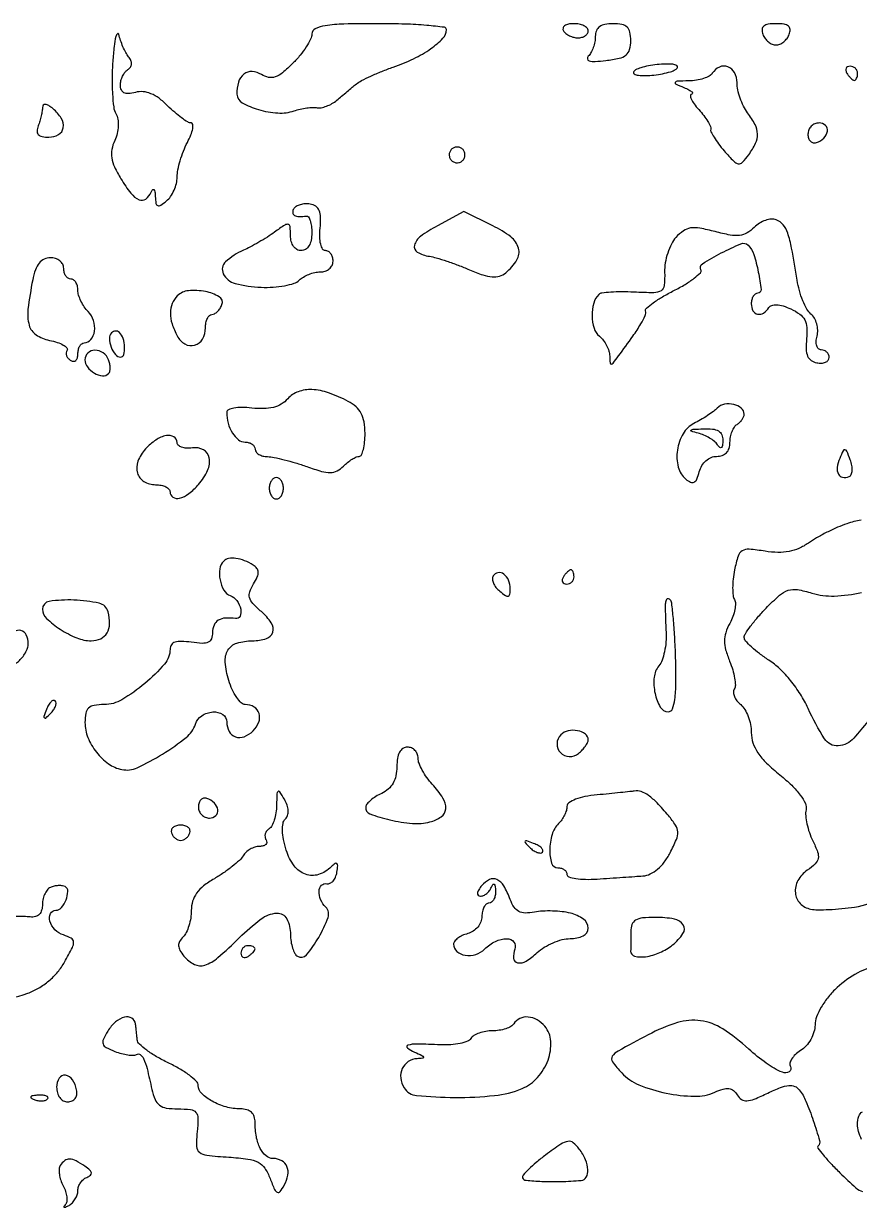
# Model space of a CAD drawing. Extents: x 0 to 5034, y 0 to 2560.
# Drawn here: x 666.3 to 784.2, y 2393.1 to 2560 of the extents above; entities that cross this region are included whole.
import ezdxf

# ---------------------------------------------------------------- set-up
doc = ezdxf.new("R2010")
doc.units = 0

msp = doc.modelspace()

# ---------------------------------------------------------------- linework, layer by layer
for points in [[(707, 2558.545455, -0.115494), (706.828141, 2557.811358, -0.028741), (706.213909, 2556.732091, -0.027841), (705.348241, 2555.546146, -0.024803), (704.323946, 2554.414855, -0.021727), (702.86991, 2553.081978, -0.08842), (701.834073, 2552.485972, -0.138758), (700.912909, 2552.421396, -0.088349), (699.909224, 2552.824618, 0.126244), (698.577429, 2553.246957, 0.183643), (697.41519, 2552.878106, 0.153239), (696.648484, 2551.748071, 0.083936), (696.438648, 2550.071947, 0.257862), (697.176994, 2548.861338, 0.058466), (699.47261, 2547.886427, 0.055898), (702.218644, 2547.406219, 0.097627), (704.5, 2547.711892, -0.025895), (705.357159, 2547.954713, -0.022302), (706.278574, 2548.122077, -0.022908), (707.129179, 2548.198215, -0.058305), (707.74621, 2548.153083, 0.095187), (708.333822, 2548.153264, 0.042953), (709.078279, 2548.364087, 0.040452), (709.850139, 2548.729991, 0.043869), (710.530914, 2549.207033, -0.000671), (711.208652, 2549.775061, -0.000469), (711.974469, 2550.413941, -0.000473), (712.709823, 2551.025064, -0.000983), (713.284704, 2551.5, -0.05336), (714.002616, 2551.972302, -0.012068), (715.318007, 2552.609562, -0.01237), (716.879512, 2553.273937, -0.011722), (718.5, 2553.872979, 0.030301), (721.368835, 2555.056345, 0.040466), (723.794726, 2556.48652, 0.045681), (725.504948, 2557.941357, 0.196111), (726, 2559.154988, 0.37991), (725.700054, 2559.49277, 0.007452), (723.209375, 2559.751778, 0.013837), (720.142513, 2559.939219, 0.008343), (716.5, 2560, 0.00571), (711.524773, 2559.94318, 0.032284), (708.882812, 2559.711722, 0.072488), (707.464137, 2559.278073, 0.290106)], [(742.5, 2559, 0.08825), (742.842344, 2558.617164, 0.053305), (743.359775, 2558.29375, 0.051278), (743.961978, 2558.074167, 0.061875), (744.559017, 2558, 0.067639), (745.109818, 2558.074854, 0.08433), (745.576711, 2558.29375, 0.09965), (745.888931, 2558.61866, 0.142666), (746, 2559, 0.195654), (745.844577, 2559.381985, 0.086673), (745.395164, 2559.70625, 0.066561), (744.729059, 2559.926392, 0.0466), (743.940983, 2560, 0.047867), (743.195401, 2559.928459, 0.104212), (742.66835, 2559.70625, 0.181468), (742.441401, 2559.378123, 0.202618)], [(747, 2558.2, -0.048116), (746.926455, 2557.437519, -0.037649), (746.706516, 2556.635266, -0.038776), (746.383937, 2555.913607, -0.072007), (746.000907, 2555.400907, 0.242385), (745.878844, 2555.019586, 0.301959), (746.12738, 2554.754031, 0.072324), (746.984324, 2554.67878, 0.014854), (748.500907, 2554.810313, 0.025167), (750.359613, 2555.12276, 0.114963), (751.341358, 2555.591906, 0.161154), (751.838037, 2556.355774, 0.06433), (752, 2557.609406, 0.050443), (751.879198, 2558.803771, 0.152712), (751.488559, 2559.510941, 0.146593), (750.752862, 2559.886427, 0.045233), (749.5, 2560, 0.045353), (748.364464, 2559.896788, 0.111138), (747.597222, 2559.57, 0.142106), (747.156045, 2559.006745, 0.095825)], [(770.638374, 2558.5, 0.068785), (770.954467, 2557.926531, 0.062945), (771.422663, 2557.440625, 0.066733), (771.965369, 2557.111635, 0.10329), (772.5, 2557, 0.10329), (773.034631, 2557.111635, 0.066733), (773.577337, 2557.440625, 0.062945), (774.045533, 2557.926531, 0.068785), (774.361626, 2558.5, 0.099938), (774.477663, 2559.187549, 0.218516), (774.244639, 2559.65518, 0.136539), (773.620774, 2559.923987, 0.033872), (772.5, 2560, 0.033872), (771.379226, 2559.923987, 0.136539), (770.755361, 2559.65518, 0.218516), (770.522337, 2559.187549, 0.099938)], [(678.920606, 2554.674295, 0.015161), (678.822727, 2552.331465, 0.017796), (678.876407, 2550.109438, 0.016925), (679.050706, 2548.252475, 0.096313), (679.360779, 2547.315135, -0.086787), (679.63173, 2546.54516, -0.052473), (679.690217, 2545.577539, -0.048594), (679.540999, 2544.530727, -0.047241), (679.191948, 2543.521935, 0.060017), (678.78864, 2542.252562, 0.087363), (678.772867, 2541.080856, 0.070066), (679.171921, 2539.794137, 0.026444), (680.066471, 2538.131094, 0.029057), (681.481846, 2536.082002, 0.123972), (682.646007, 2535.175626, 0.269161), (683.5873, 2535.28055, 0.138475), (684.337719, 2536.25, -0.07474), (684.538923, 2536.591259, -0.454598), (684.71916, 2536.597664, -0.155673), (684.861365, 2536.298793, -0.02328), (684.921053, 2535.627555, 0.028617), (685.017277, 2534.662274, 0.264928), (685.269661, 2534.346659, 0.247119), (685.684927, 2534.390937, 0.025498), (686.5, 2535, 0.070232), (687.074853, 2535.632309, 0.044423), (687.561185, 2536.504173, 0.043841), (687.893394, 2537.466504, 0.060545), (688.006161, 2538.372445, -0.049252), (688.10882, 2539.382191, -0.021869), (688.431907, 2540.682843, -0.021394), (688.897155, 2542.041186, -0.027018), (689.446858, 2543.25, 0.024303), (689.93368, 2544.305303, 0.047529), (690.197021, 2545.192187, 0.078014), (690.219802, 2545.792366, 0.380124), (689.986151, 2546, -0.138536), (689.49992, 2546.137358, -0.020182), (688.638544, 2546.715343, -0.021548), (687.653694, 2547.502745, -0.016968), (686.655699, 2548.43521, 0.036211), (685.452816, 2549.475431, 0.062032), (684.301055, 2550.129868, 0.074746), (683.190283, 2550.405927, 0.087764), (682.110245, 2550.318579, -0.042156), (681.141545, 2550.150783, -0.133794), (680.500127, 2550.266677, -0.186623), (680.131068, 2550.657291, -0.097313), (680, 2551.324352, -0.060179), (680.077778, 2551.96823, -0.05088), (680.308014, 2552.61478, -0.053176), (680.647079, 2553.167782, -0.090483), (681.048558, 2553.530011, 0.100201), (681.423684, 2553.881803, 0.140498), (681.575376, 2554.312569, 0.121348), (681.484437, 2554.806428, 0.064461), (681.156167, 2555.339028, -0.045965), (680.76404, 2555.925649, -0.021573), (680.363251, 2556.746464, -0.021166), (680.014391, 2557.649215, -0.027837), (679.778215, 2558.5, 0.564702), (679.570214, 2558.570677, 0.16387), (679.346029, 2558.201199, 0.028079), (679.111783, 2556.789045, 0.009042)], [(754.5, 2554.050405, 0.022526), (753.414274, 2553.784556, 0.058593), (752.675, 2553.470051, 0.165021), (752.40875, 2553.169176, 0.383546), (752.5, 2552.907189, 0.104198), (753.076552, 2552.731675, 0.02462), (754.0875, 2552.692604, 0.024294), (755.278143, 2552.763149, 0.021836), (756.5, 2552.949595, 0.022526), (757.585726, 2553.215444, 0.058593), (758.325, 2553.529949, 0.165021), (758.59125, 2553.830824, 0.383546), (758.5, 2554.092811, 0.104198), (757.923448, 2554.268325, 0.02462), (756.9125, 2554.307396, 0.024294), (755.721857, 2554.236851, 0.021836)], [(763.5, 2553, -0.135468), (763.079744, 2552.610117, -0.041474), (762.273037, 2552.273104, -0.038107), (761.266379, 2552.030332, -0.033602), (760.190983, 2551.929715, 0.00425), (758.54577, 2551.872748, 0.225862), (758.274745, 2551.729097, 0.474239), (758.32542, 2551.527703, 0.008195), (759.5, 2551, -0.017721), (760.211725, 2550.663807, -0.056863), (760.64666, 2550.372382, -0.254506), (760.718172, 2550.187144, -0.354661), (760.595012, 2550.070285, 0.395058), (760.410554, 2549.868599, 0.105194), (760.515455, 2549.402306, 0.052232), (760.926919, 2548.70846, 0.023986), (761.595012, 2547.895012, -0.01938), (762.309077, 2547.041734, -0.026625), (762.877852, 2546.218893, -0.025577), (763.262893, 2545.514812, -0.194445), (763.287037, 2545.145012, 0.198979), (763.315213, 2544.764573, 0.021506), (763.754396, 2543.978981, 0.023764), (764.387073, 2543.054769, 0.016975), (765.177101, 2542.081306, 0.012209), (766.531483, 2540.598357, 0.162985), (767.176365, 2540.260051, 0.249162), (767.756432, 2540.457685, 0.030677), (768.640064, 2541.522436, 0.045466), (769.607814, 2543.135051, 0.12024), (769.88682, 2544.442132, 0.115226), (769.536988, 2545.765327, 0.039933), (768.468197, 2547.44113, -0.047462), (767.905801, 2548.352873, -0.031318), (767.431283, 2549.490283, -0.031481), (767.106378, 2550.665704, -0.051731), (767, 2551.69113, 0.12398), (766.64461, 2553.102358, 0.181849), (765.690366, 2553.935299, 0.200985), (764.500783, 2553.88909, 0.146462)], [(782.5, 2553, 0.029505), (782.768994, 2552.617226, 0.035638), (783.066025, 2552.29375, 0.038439), (783.34829, 2552.065539, 0.151918), (783.559017, 2552, 0.210953), (783.727648, 2552.07446, 0.081139), (783.870461, 2552.29375, 0.061769), (783.967655, 2552.617151, 0.042167), (784, 2553, 0.105053), (783.918938, 2553.381556, 0.099167), (783.688914, 2553.70625, 0.09642), (783.345238, 2553.923877, 0.093332), (782.940983, 2554, 0.108972), (782.586039, 2553.921712, 0.182303), (782.3746, 2553.70625, 0.161196), (782.343488, 2553.3821, 0.082592)], [(669, 2548.204232, -0.040834), (668.958369, 2547.695327, -0.016054), (668.821697, 2547.004618, -0.015764), (668.625404, 2546.26369, -0.018978), (668.393011, 2545.581787, 0.076984), (668.235583, 2544.852992, 0.207384), (668.413414, 2544.365663, 0.16083), (668.939105, 2544.083235, 0.043546), (669.893011, 2544, 0.130833), (671.274111, 2544.367679, 0.228829), (671.928884, 2545.323712, 0.176103), (671.661785, 2546.654803, 0.083042), (670.5, 2548, 0.032471), (669.880561, 2548.449564, 0.1073), (669.409412, 2548.621069, 0.244702), (669.1229, 2548.518217, 0.188738)], [(777, 2544.416667, 0.077096), (777.089234, 2543.841384, 0.119977), (777.348828, 2543.414714, 0.144529), (777.735738, 2543.204183, 0.134046), (778.1875, 2543.229167, 0.113253), (779.250696, 2543.877068, 0.165501), (779.742973, 2544.846361, 0.244413), (779.459866, 2545.653027, 0.190724), (778.583333, 2546, 0.099038), (777.979073, 2545.879125, 0.097945), (777.465104, 2545.534896, 0.097945), (777.120875, 2545.020927, 0.099038)], [(726.552786, 2542.08541, 0.099038), (726.401684, 2541.679226, 0.097945), (726.417584, 2541.244476, 0.097945), (726.597789, 2540.848514, 0.099038), (726.91459, 2540.552786, 0.099038), (727.320774, 2540.401684, 0.097945), (727.755524, 2540.417584, 0.097945), (728.151486, 2540.597789, 0.099038), (728.447214, 2540.91459, 0.099038), (728.598316, 2541.320774, 0.097945), (728.582416, 2541.755524, 0.097945), (728.402211, 2542.151486, 0.099038), (728.08541, 2542.447214, 0.099038), (727.679226, 2542.598316, 0.097945), (727.244476, 2542.582416, 0.097945), (726.848514, 2542.402211, 0.099038)], [(704.444954, 2533.910933, 0.150036), (704.302219, 2533.364994, 0.258114), (704.540202, 2532.974494, 0.130369), (705.201868, 2532.799191, 0.039099), (706.25, 2532.881579, -0.299249), (706.538051, 2532.751235, -0.064902), (706.779688, 2532.230839, -0.047809), (706.945812, 2531.449674, -0.028507), (707, 2530.5, -0.04716), (706.90137, 2529.456621, -0.088208), (706.6, 2528.666667, -0.118484), (706.11998, 2528.177821, -0.140575), (705.5, 2528, -0.132917), (704.911446, 2528.159271, -0.10713), (704.426722, 2528.603662, -0.089649), (704.108281, 2529.286237, -0.064513), (704, 2530.121972, 0.020802), (703.946899, 2531.397734, 0.329506), (703.677197, 2531.705361, 0.203871), (703.184053, 2531.611625, 0.009369), (701.75, 2530.611884, -0.015097), (700.731724, 2529.919193, -0.010113), (699.528535, 2529.186574, -0.01019), (698.333011, 2528.523595, -0.019721), (697.347139, 2528.051595, 0.083425), (694.842279, 2526.433514, 0.330594), (694.513063, 2524.741998, 0.222022), (696.185623, 2523.368595, 0.052893), (699.843543, 2522.834999, 0.026151), (701.546759, 2522.857358, 0.029492), (703.170368, 2523.060359, 0.030714), (704.511057, 2523.39522, 0.120384), (705.234706, 2523.834706, -0.063717), (705.812105, 2524.281106, -0.039129), (706.586445, 2524.657695, -0.038691), (707.425408, 2524.914548, -0.054993), (708.2, 2525, 0.081935), (708.88748, 2525.113418, 0.092192), (709.47125, 2525.440625, 0.100665), (709.861584, 2525.92788, 0.119248), (710, 2526.5, 0.069985), (709.919363, 2527.07328, 0.085835), (709.684111, 2527.559375, 0.100122), (709.334712, 2527.884373, 0.138285), (708.924634, 2528, -0.264839), (708.528058, 2528.225902, -0.075584), (708.252341, 2528.907619, -0.053489), (708.123375, 2529.921061, -0.030633), (708.174634, 2531.15409, 0.02725), (708.249875, 2532.710433, 0.097425), (708.052465, 2533.682216, 0.15331), (707.564485, 2534.262857, 0.105789), (706.753971, 2534.565023, 0.051522), (706.04434, 2534.595628, 0.054101), (705.35546, 2534.478832, 0.060223), (704.787662, 2534.241214, 0.125802)], [(724.730152, 2531.5, 0.033239), (722.347177, 2530.008401, 0.172729), (721.48089, 2528.750231, 0.342807), (721.887324, 2527.787859, 0.08947), (723.582866, 2527.202876, -0.032622), (724.566673, 2526.983931, -0.009791), (726.031655, 2526.52468, -0.00977), (727.659482, 2525.943534, -0.010448), (729.227024, 2525.311363, 0.018645), (731.148308, 2524.572909, 0.062114), (732.469307, 2524.29743, 0.096101), (733.480769, 2524.409234, 0.098068), (734.368959, 2524.891246, 0.081357), (735.926757, 2526.682818, 0.208509), (736.165199, 2528.34795, 0.16479), (735.088563, 2529.93682, 0.04857), (732.54778, 2531.5), (728.454419, 2533.5)], [(769.422252, 2531.279395, -0.064949), (768.400551, 2530.493493, -0.104609), (767.361185, 2530.151932, -0.073266), (766.018413, 2530.20194, -0.019337), (763.916878, 2530.676664, 0.018934), (761.747851, 2531.168473, 0.083119), (760.43949, 2531.193665, 0.116822), (759.426855, 2530.790152, 0.055921), (758.371299, 2529.857787, 0.067846), (757.735172, 2528.92812, 0.037721), (757.213182, 2527.655304, 0.036839), (756.872086, 2526.262283, 0.048767), (756.782065, 2524.96033, -0.031002), (756.719356, 2523.092428, -0.228427), (756.269734, 2522.350261, -0.147076), (755.278645, 2522.060003, -0.011141), (752.453531, 2522.14319, 0.012159), (750.722178, 2522.190641, 0.016962), (749.173619, 2522.142873, 0.01339), (747.912066, 2522.027071, 0.168334), (747.487841, 2521.821174, 0.131423), (746.772603, 2520.583638, 0.069273), (746.550837, 2518.809847, 0.070088), (746.820579, 2517.070924, 0.147105), (747.569836, 2515.942041, -0.057259), (748.119548, 2515.367917, -0.042577), (748.589232, 2514.625677, -0.043403), (748.915372, 2513.837481, -0.071632), (749.031803, 2513.127555, 0.014513), (749.078363, 2512.16954, 0.397736), (749.249594, 2512.01441, 0.225286), (749.519797, 2512.14969, 0.007145), (750.281803, 2513.153813, 0.004526), (752.306266, 2515.954954, 0.019416), (753.431064, 2517.679505, 0.029407), (754.037247, 2518.842979, 0.175967), (754.086392, 2519.513617, -0.295513), (754.205404, 2519.899101, -0.019178), (755.176861, 2520.650447, -0.022987), (756.489202, 2521.49905, -0.01467), (758.085344, 2522.368332, 0.017821), (759.668018, 2523.243252, 0.028881), (760.937998, 2524.109081, 0.028615), (761.820063, 2524.872384, 0.325206), (761.894237, 2525.300881, -0.383623), (762.134614, 2526.152227, -0.020642), (764.771497, 2527.66802, -0.020765), (767.550266, 2528.97253, -0.304628), (768.558992, 2528.774341, -0.119896), (769.347308, 2527.479124, -0.027102), (769.9991, 2524.967438, -0.022459), (770.383244, 2522.505787, -0.446779), (769.930194, 2522, 0.158486), (769.575408, 2521.884645, 0.097051), (769.273245, 2521.559375, 0.078888), (769.069223, 2521.073625, 0.06012), (769, 2520.5, 0.125215), (769.245902, 2519.533475, 0.218045), (769.895355, 2519.046732, 0.200709), (770.734661, 2519.201512, 0.110117), (771.476694, 2519.96229, -0.183561), (771.896922, 2520.284504, -0.087899), (772.582642, 2520.364208, -0.06124), (773.495739, 2520.196204, -0.03082), (774.591571, 2519.776324, -0.048214), (775.847541, 2519.050719, -0.116802), (776.54796, 2518.248921, -0.108501), (776.843325, 2517.178809, -0.038303), (776.80586, 2515.579229, 0.030438), (776.747943, 2514.099821, 0.095607), (776.956558, 2513.132288, 0.141626), (777.449069, 2512.528668, 0.103861), (778.25, 2512.191871, 0.058217), (778.919568, 2512.141709, 0.089238), (779.485937, 2512.268081, 0.119649), (779.861382, 2512.545113, 0.176018), (780, 2512.926676, 0.103154), (779.914596, 2513.336236, 0.098822), (779.67199, 2513.684711, 0.096924), (779.309585, 2513.91822, 0.095069), (778.883369, 2514, -0.195918), (778.498541, 2514.156808, -0.125355), (778.243815, 2514.5746, -0.086954), (778.164347, 2515.208892, -0.051782), (778.280134, 2515.963232, 0.071863), (778.374349, 2516.798667, 0.059687), (778.240194, 2517.683833, 0.061568), (777.909241, 2518.482985, 0.090865), (777.423228, 2519.063715, -0.092921), (776.855953, 2519.747187, -0.029964), (776.283879, 2520.938944, -0.028707), (775.793344, 2522.369967, -0.028543), (775.468847, 2523.850483, 0.005335), (774.699982, 2528.346625, 0.03806), (774.141036, 2530.481049, 0.087774), (773.486075, 2531.65941, 0.131242), (772.537571, 2532.347209, 0.113326), (771.851012, 2532.444463, 0.061387), (771.012073, 2532.267761, 0.056363), (770.157838, 2531.862659, 0.057557)], [(667.625, 2523.875, 0.018729), (666.959929, 2519.75233, 0.098447), (667.128183, 2517.475741, 0.179551), (668.093696, 2516.138496, 0.0985), (669.983769, 2515.353246, -0.027909), (671.092338, 2515.066401, -0.051566), (671.944157, 2514.694102, -0.080044), (672.435041, 2514.301321, -0.334108), (672.467457, 2513.947344, 0.1248), (672.35498, 2513.590397, 0.100781), (672.412817, 2513.191375, 0.090388), (672.633163, 2512.811055, 0.078114), (672.983688, 2512.510081, 0.136093), (673.36964, 2512.397824, 0.190788), (673.701458, 2512.524436, 0.140899), (673.925389, 2512.890269, 0.067432), (674, 2513.440983, -0.055333), (674.066201, 2514.037357, -0.074909), (674.262322, 2514.542039, -0.094345), (674.552301, 2514.880561, -0.170202), (674.893011, 2515, 0.22915), (675.847222, 2515.461551, 0.136372), (676.347445, 2516.649057, 0.108668), (676.213339, 2518.153968, 0.120588), (675.45751, 2519.399633, -0.046889), (674.899681, 2520.073194, -0.03739), (674.428144, 2520.890606, -0.038629), (674.104748, 2521.721264, -0.073645), (674, 2522.428571, 0.061768), (673.925485, 2523.02945, 0.080164), (673.70625, 2523.538393, 0.09778), (673.381386, 2523.879052, 0.154765), (673, 2524, -0.148195), (672.618646, 2524.115568, -0.098894), (672.29375, 2524.440625, -0.082425), (672.074694, 2524.926543, -0.064853), (672, 2525.5, 0.124206), (671.855664, 2526.072071, 0.10078), (671.449219, 2526.559375, 0.090584), (670.841255, 2526.886838, 0.078509), (670.125, 2527, 0.111131), (669.248612, 2526.802776, 0.113824), (668.55, 2526.25, 0.083544), (668.015813, 2525.290594, 0.036002)], [(688.023376, 2521.623376, 0.101357), (687.301899, 2520.530234, 0.095265), (687.04737, 2519.216641, 0.078368), (687.285894, 2517.689905, 0.045031), (688.015254, 2515.971497, 0.139933), (689.110323, 2514.840946, 0.20294), (690.471668, 2514.672874, 0.19496), (691.580051, 2515.537886, 0.131504), (692, 2517.106989, -0.045215), (692.065659, 2517.83159, -0.065104), (692.262322, 2518.443928, -0.085074), (692.551794, 2518.857636, -0.200247), (692.893011, 2519, 0.131443), (693.274154, 2519.101959, 0.062895), (693.681164, 2519.410343, 0.055899), (694.050727, 2519.862621, 0.051797), (694.322068, 2520.396913, 0.365214), (693.943557, 2521.488008, 0.086273), (691.997163, 2522.230498, 0.070247), (689.592087, 2522.355787, 0.176082)], [(678.735568, 2516.402234, 0.214125), (678.436972, 2515.617336, 0.075704), (678.692941, 2514.41333, 0.076644), (679.29082, 2513.353408, 0.229986), (680.018505, 2513, 0.339061), (680.480615, 2513.354072, 0.0772), (680.595258, 2514.400556, 0.065149), (680.379928, 2515.617777, 0.120628), (679.862278, 2516.471056, 0.112247), (679.614623, 2516.626959, 0.100155), (679.313117, 2516.669029, 0.094364), (679.003941, 2516.590354, 0.087233)], [(675, 2512.606989, 0.166945), (675.345588, 2511.6008, 0.095783), (676.322224, 2510.747442, 0.104344), (677.475802, 2510.366162, 0.228002), (678.333333, 2510.666667, 0.144015), (678.498236, 2510.968997, 0.054566), (678.548781, 2511.452084, 0.048251), (678.49089, 2512.022153, 0.042219), (678.32411, 2512.597766, 0.146107), (677.560823, 2513.588249, 0.156585), (676.400611, 2513.964279, 0.194016), (675.410382, 2513.568199, 0.20454)], [(703.605838, 2507.11695, -0.074617), (702.689563, 2506.366435, -0.071396), (701.579755, 2505.904046, -0.059593), (700.213833, 2505.72106, -0.032598), (698.52418, 2505.807384, 0.02561), (697.137072, 2505.897685, 0.046758), (696.007273, 2505.807507, 0.064947), (695.241166, 2505.568162, 0.292507), (695, 2505.191193, 0.066377), (695.204161, 2503.660085, 0.072962), (695.801531, 2502.288602, 0.086174), (696.655149, 2501.331623, 0.169213), (697.606989, 2501, -0.070083), (698.139376, 2500.925009, -0.085896), (698.590803, 2500.70625, -0.100138), (698.892621, 2500.381338, -0.138107), (699, 2500, 0.16846), (699.133506, 2499.614992, 0.091598), (699.514063, 2499.280856, 0.07335), (700.080584, 2499.047049, 0.05503), (700.75, 2498.956107, -0.043603), (701.669345, 2498.852496, -0.011842), (703.097645, 2498.528504, -0.011889), (704.707244, 2498.082127, -0.012095), (706.284536, 2497.562072, 0.015253), (708.38598, 2496.883884, 0.072663), (709.633042, 2496.712472, 0.118749), (710.562519, 2496.944731, 0.076182), (711.463108, 2497.605965, -0.027099), (712.057848, 2498.139509, -0.029347), (712.691779, 2498.590502, -0.030638), (713.275892, 2498.908406, -0.109728), (713.688238, 2499, 0.293538), (714.009139, 2499.206157, 0.045321), (714.272359, 2499.954688, 0.038511), (714.453194, 2501.004506, 0.024147), (714.509666, 2502.25, 0.040149), (714.375929, 2503.853142, 0.080774), (713.972158, 2505.05272, 0.089886), (713.244302, 2505.980605, 0.060073), (712.132224, 2506.7518, 0.037601), (709.370323, 2507.956027, 0.073431), (707.016555, 2508.407233, 0.097336), (705.094451, 2508.114256, 0.123094)], [(764.206039, 2505.806039, -0.036819), (763.653584, 2505.329463, -0.013651), (762.811806, 2504.740017, -0.013443), (761.854962, 2504.144512, -0.015796), (760.916868, 2503.634184, 0.145143), (759.37994, 2502.188215, 0.095794), (758.573228, 2499.882794, 0.097861), (758.691938, 2497.486675, 0.159705), (759.765159, 2495.779938, 0.062679), (760.450456, 2495.343068, 0.241801), (760.939445, 2495.358799, 0.172418), (761.324227, 2495.795164, 0.031362), (761.667246, 2496.835549, -0.071267), (762.027216, 2497.691557, -0.076829), (762.606016, 2498.387555, -0.082011), (763.331148, 2498.842242, -0.099428), (764.116631, 2499, 0.081724), (764.910468, 2499.130624, 0.119131), (765.507421, 2499.507648, 0.116772), (765.874013, 2500.122217, 0.076487), (766, 2500.940983, -0.046881), (766.074077, 2501.729296, -0.046318), (766.29375, 2502.49335, -0.050262), (766.616444, 2503.123976, -0.111412), (767, 2503.5, 0.0544), (767.382517, 2503.798265, 0.049225), (767.70625, 2504.181472, 0.052368), (767.927296, 2504.587584, 0.098773), (768, 2504.952028, 0.226617), (767.599318, 2505.790678, 0.114997), (766.522111, 2506.311553, 0.101693), (765.212586, 2506.336067, 0.1515)], [(683.533706, 2500.037245, 0.092951), (682.469624, 2498.302441, 0.161978), (682.39671, 2496.633373, 0.193082), (683.313628, 2495.449444, 0.133369), (684.968615, 2495, -0.047258), (685.746082, 2494.926353, -0.067241), (686.403281, 2494.70625, -0.087393), (686.846416, 2494.381936, -0.193529), (687, 2494, 0.250243), (687.407403, 2493.23696, 0.213898), (688.315921, 2493.082389, 0.101376), (689.65395, 2493.736978, 0.049866), (691.037821, 2495.043607, 0.07213), (692.299293, 2497.00978, 0.150645), (692.528093, 2498.796159, 0.23185), (691.716939, 2499.915006, 0.159483), (690.146137, 2500.187142, -0.046947), (689.324442, 2500.145255, -0.073458), (688.630428, 2500.2784, -0.102417), (688.166897, 2500.556456, -0.209578), (688, 2500.937142, 0.264008), (687.54, 2501.747603, 0.186401), (686.48447, 2501.928519, 0.09943), (684.989108, 2501.301515, 0.06007)], [(764.984687, 2501.25, -0.027028), (764.940541, 2500.547871, -0.194031), (764.78089, 2500.255726, -0.374523), (764.547645, 2500.262572, -0.062581), (764.234687, 2500.634318, 0.078969), (763.811344, 2501.105129, 0.035575), (763.128314, 2501.582211, 0.034086), (762.319559, 2501.99348, 0.039387), (761.5, 2502.268316, -0.012082), (760.540397, 2502.532853, -0.599795), (760.509727, 2502.686437, -0.157827), (760.824996, 2502.810277, -0.004766), (762.25, 2502.883999, -0.035092), (763.549181, 2502.847614, -0.110555), (764.372195, 2502.576364, -0.160284), (764.827332, 2502.051478, -0.101656)], [(781.483797, 2498.706872, 0.060234), (781.132666, 2497.42174, 0.156806), (781.288005, 2496.487037, 0.237641), (781.885926, 2496.052542, 0.132324), (782.803347, 2496.145833, 0.202458), (783.101235, 2496.431223, 0.084019), (783.236179, 2496.983464, 0.064254), (783.195313, 2497.708388, 0.044492), (782.973183, 2498.5, 0.009302), (782.480749, 2499.72897, 0.26417), (782.218824, 2499.929974, 0.32904), (781.956134, 2499.787233, 0.012562)], [(701, 2494.5, 0.064853), (701.074694, 2493.926543, 0.082425), (701.29375, 2493.440625, 0.098894), (701.618646, 2493.115568, 0.148195), (702, 2493, 0.148195), (702.381354, 2493.115568, 0.098894), (702.70625, 2493.440625, 0.082425), (702.925306, 2493.926543, 0.064853), (703, 2494.5, 0.064853), (702.925306, 2495.073457, 0.082425), (702.70625, 2495.559375, 0.098894), (702.381354, 2495.884432, 0.148195), (702, 2496, 0.148195), (701.618646, 2495.884432, 0.098894), (701.29375, 2495.559375, 0.082425), (701.074694, 2495.073457, 0.064853)], [(694.568177, 2484.234843, 0.162674), (694.021644, 2483.139665, 0.082508), (694.059484, 2481.58217, 0.083305), (694.596125, 2480.135253, 0.17243), (695.5, 2479.361626, -0.14625), (696.419711, 2478.652467, -0.099388), (696.968854, 2477.44035, -0.161135), (696.878392, 2476.462694, -0.341298), (696.25, 2476.118421, 0.051639), (694.822355, 2476.194752, 0.123007), (693.812755, 2475.88846, 0.156899), (693.214236, 2475.206323, 0.102592), (693, 2474.173193, -0.086346), (692.845903, 2473.287525, -0.200977), (692.399704, 2472.800032, -0.121131), (691.550361, 2472.635068, -0.024124), (690, 2472.786692, 0.026278), (688.604085, 2472.917148, 0.089106), (687.701498, 2472.792622, 0.161317), (687.193846, 2472.418801, 0.155279), (687, 2471.809666, -0.180143), (686.220603, 2469.716596, -0.039829), (683.448127, 2466.98345, -0.040967), (680.208853, 2464.686756, -0.134518), (677.702393, 2464, 0.038186), (676.288956, 2463.891896, 0.151677), (675.515794, 2463.514855, 0.16091), (675.117958, 2462.781265, 0.044489), (675, 2461.458187, 0.097213), (675.411007, 2459.364209, 0.069706), (676.613376, 2457.297046, 0.070561), (678.317582, 2455.664574, 0.106124), (680.197093, 2454.844196, 0.159928), (682.363236, 2455.098951, 0.02954), (685.949846, 2457.027251, 0.029976), (689.290474, 2459.373535, 0.148893), (690.576764, 2461.241863, -0.171641), (691.474688, 2462.429667, -0.12869), (693.038913, 2462.96118, -0.161628), (694.425587, 2462.608719, -0.255716), (695, 2461.559017, 0.12202), (695.333299, 2460.213595, 0.190988), (696.227926, 2459.448228, 0.176505), (697.463929, 2459.471905, 0.104588), (698.714286, 2460.285714, 0.10473), (699.511615, 2461.511508, 0.165817), (699.560446, 2462.751708, 0.188202), (698.856304, 2463.656476, 0.135165), (697.608764, 2464, -0.196687), (697.04767, 2464.229602, -0.049349), (696.401365, 2465.00421, -0.042853), (695.781414, 2466.109747, -0.03192), (695.286368, 2467.418587, -0.052069), (694.784216, 2469.977973, -0.15904), (695.175397, 2471.681309, -0.18501), (696.43907, 2472.669634, -0.0746), (698.640983, 2473, 0.076256), (700.591948, 2473.299284, 0.248056), (701.482747, 2474.199633, 0.225583), (701.283082, 2475.520997, 0.065754), (699.882026, 2477.102319, -0.026823), (698.700053, 2478.244052, -0.118371), (698.227852, 2479.081471, -0.154152), (698.251403, 2479.919167, -0.05612), (698.76973, 2481.002886, 0.029602), (699.308643, 2481.991566, 0.114222), (699.455082, 2482.670563, 0.166648), (699.264813, 2483.199503, 0.084388), (698.729521, 2483.675519, 0.046432), (697.512535, 2484.287106, 0.05989), (696.302427, 2484.600284, 0.072181), (695.266157, 2484.589399, 0.159016)], [(732.580109, 2482.129619, 0.16352), (732.477944, 2481.692105, 0.079103), (732.62335, 2481.128869, 0.065296), (732.98278, 2480.530512, 0.05173), (733.51101, 2479.990862, 0.020503), (734.310561, 2479.380863, 0.209835), (734.709506, 2479.301216, 0.309419), (734.940537, 2479.547214, 0.038489), (735, 2480.318538, 0.097687), (734.760771, 2481.53132, 0.13552), (734.085894, 2482.402845, 0.207611), (733.26803, 2482.597001, 0.213376)], [(742.5, 2482, 0.082592), (742.343488, 2481.6179, 0.161196), (742.3746, 2481.29375, 0.182303), (742.586039, 2481.078288, 0.108972), (742.940983, 2481, 0.093332), (743.345238, 2481.076123, 0.09642), (743.688914, 2481.29375, 0.099167), (743.918938, 2481.618444, 0.105053), (744, 2482, 0.042167), (743.967655, 2482.382849, 0.061769), (743.870461, 2482.70625, 0.081139), (743.727648, 2482.92554, 0.210953), (743.559017, 2483, 0.151918), (743.34829, 2482.934461, 0.038439), (743.066025, 2482.70625, 0.035638), (742.768994, 2482.382774, 0.029505)], [(669, 2477.448343, 0.206723), (669.559501, 2476.152913, 0.045414), (671.511471, 2474.62347, 0.046525), (673.863537, 2473.396351, 0.097277), (675.881483, 2473, 0.107955), (677.217165, 2473.291789, 0.154314), (678.10957, 2474.100711, 0.129725), (678.468671, 2475.397206, 0.066535), (678.264197, 2477.083333, 0.283478), (677.016101, 2478.280997, 0.043262), (673.440989, 2478.733314, 0.04532), (669.95985, 2478.554927, 0.373272)], [(756.898683, 2478.416667, 0.027992), (756.869347, 2477.875048, 0.004333), (756.880662, 2476.799888, 0.00482), (756.917265, 2475.530634, 0.004175), (756.979611, 2474.199975, -0.034243), (756.961417, 2472.831125, -0.032108), (756.757996, 2471.447217, -0.033708), (756.415212, 2470.243964, -0.087171), (755.96926, 2469.462961, 0.151478), (755.2998, 2467.843787, 0.073463), (755.424809, 2465.584667, 0.080821), (756.158705, 2463.653859, 0.267701), (757.292433, 2463, 0.310536), (757.873954, 2463.399712, 0.057904), (758.213028, 2464.723554, 0.032572), (758.370709, 2466.974399, 0.008421), (758.32696, 2470.613087, 0.00658), (758.202604, 2473.570516, 0.009809), (758.009111, 2476.152444, 0.005324), (757.781799, 2478.307974, 0.169003), (757.553579, 2478.779754, 0.111214), (757.3349, 2478.91804, 0.215389), (757.132852, 2478.901449, 0.170395), (756.977922, 2478.727284, 0.069961)], [(664.185301, 2473.278008, 0.068267), (663.567692, 2471.526338, 0.15587), (663.715135, 2470.14843, 0.306628), (664.493772, 2469.660382, 0.165888), (665.597246, 2470.080707, 0.049218), (666.133984, 2470.62358, 0.041792), (666.587941, 2471.290231, 0.043732), (666.898994, 2471.974084, 0.085073), (667, 2472.563428, 0.109624), (666.721083, 2473.820288, 0.225043), (665.961728, 2474.448714, 0.228439), (665.004445, 2474.254117, 0.111909)], [(669.564293, 2463.293128, 0.008399), (669.21821, 2462.336218, 0.286372), (669.270328, 2462.111181, 0.400052), (669.463552, 2462.106486, 0.011214), (670.124088, 2462.733333, 0.043285), (670.558688, 2463.246577, 0.063152), (670.837219, 2463.768815, 0.082976), (670.927901, 2464.220211, 0.20742), (670.806872, 2464.526461, 0.278911), (670.538684, 2464.59249, 0.120343), (670.210949, 2464.395085, 0.070189), (669.866277, 2463.940734, 0.036269)], [(742.145649, 2459.745649, 0.189102), (741.594477, 2458.483071, 0.20121), (742.067571, 2457.223512, 0.196788), (743.309643, 2456.660217, 0.184524), (744.632679, 2457.110114, 0.03047), (745.15597, 2457.601185, 0.033455), (745.598349, 2458.137903, 0.035581), (745.908728, 2458.642642, 0.120628), (746, 2459.015456, 0.235712), (745.592376, 2459.832079, 0.114907), (744.499579, 2460.314908, 0.099287), (743.168872, 2460.300672, 0.145202)], [(719, 2455.237128, -0.052425), (718.866243, 2453.96494, -0.077246), (718.467351, 2452.916952, -0.083201), (717.796987, 2452.094555, -0.072143), (716.863433, 2451.487128, 0.031483), (716.037331, 2451.040379, 0.037179), (715.321161, 2450.514892, 0.040427), (714.799552, 2449.990402, 0.146354), (714.613433, 2449.563568, 0.345908), (715.196033, 2448.603664, 0.032419), (718.022505, 2447.746565, 0.037159), (721.208549, 2447.247671, 0.081919), (723.656468, 2447.449915, 0.093596), (725.270663, 2448.195213, 0.225486), (725.895186, 2449.316864, 0.159698), (725.50594, 2450.827195, 0.045299), (724, 2452.769625, -0.032092), (723.23461, 2453.70485, -0.031223), (722.5875, 2454.738674, -0.032799), (722.136887, 2455.717917, -0.091681), (722, 2456.458187, 0.096264), (721.885641, 2457.046666, 0.09725), (721.559375, 2457.547092, 0.09857), (721.072397, 2457.882141, 0.101883), (720.5, 2458, 0.146504), (719.863429, 2457.809389, 0.123506), (719.385728, 2457.289521, 0.085471), (719.093161, 2456.426539, 0.039103)], [(702.030409, 2449.809017, -0.034505), (701.943827, 2448.732888, -0.039076), (701.710391, 2447.724001, -0.042702), (701.377017, 2446.914924, -0.136087), (700.983688, 2446.489919, 0.090427), (700.639411, 2446.179369, 0.095498), (700.434921, 2445.77286, 0.099685), (700.401101, 2445.334197, 0.108373), (700.542705, 2444.930902, -0.146904), (700.637358, 2444.577727, -0.191591), (700.505666, 2444.273452, -0.13374), (700.144842, 2444.067894, -0.063066), (699.608707, 2444, 0.076691), (698.972093, 2443.901778, 0.054012), (698.307836, 2443.609841, 0.053723), (697.717384, 2443.179924, 0.073169), (697.29969, 2442.671798, -0.07109), (696.782734, 2442.037588, -0.018469), (695.780221, 2441.179329, -0.018399), (694.552821, 2440.276303, -0.017844), (693.25, 2439.45619, 0.034136), (691.738362, 2438.434442, 0.070039), (690.746964, 2437.408593, 0.08446), (690.191094, 2436.286506, 0.072988), (690, 2434.984392, -0.03968), (689.914602, 2433.910005, -0.03536), (689.65995, 2432.819115, -0.037106), (689.286898, 2431.869149, -0.084455), (688.842382, 2431.242382, 0.067324), (688.355649, 2430.60338, 0.141388), (688.211207, 2430.00167, 0.120388), (688.402157, 2429.349766, 0.042065), (688.964826, 2428.542382, 0.103187), (690.428177, 2427.377245, 0.199051), (691.89651, 2427.268662, 0.099205), (693.74625, 2428.320182, 0.016439), (696.767124, 2431.120623, -0.033982), (699.837892, 2433.77334, -0.145945), (702.079433, 2434.603536, -0.299217), (703.463674, 2433.817178, -0.118729), (704, 2431.590402, 0.036617), (704.072671, 2430.599406, 0.040753), (704.289225, 2429.665541, 0.044721), (704.605869, 2428.913898, 0.133061), (704.984597, 2428.509519, 0.371271), (706.235425, 2428.708068, 0.044761), (707.972622, 2431.178237, 0.042913), (709.290469, 2433.994445, 0.292244), (708.975583, 2435.424417, -0.095778), (708.251013, 2436.496291, -0.111964), (708.03102, 2437.702148, -0.181191), (708.380183, 2438.525609, -0.263726), (709.117163, 2438.75, 0.167355), (709.567297, 2438.800391, 0.102233), (709.998261, 2439.125893, 0.080634), (710.345012, 2439.679902, 0.058348), (710.547862, 2440.380699, 0.018889), (710.663358, 2441.282214, 0.233583), (710.542074, 2441.595571, 0.364135), (710.274389, 2441.607395, 0.032792), (709.730699, 2441.130699, -0.117503), (707.950475, 2440.035641, -0.169236), (706.117157, 2440.068207, -0.146885), (704.514162, 2441.273558, -0.082949), (703.406006, 2443.461316, -0.024509), (703.012661, 2444.974434, -0.043351), (702.860058, 2446.254324, -0.055263), (702.938104, 2447.247884, -0.150264), (703.26494, 2447.86494, 0.118315), (703.58339, 2448.384504, 0.090556), (703.672519, 2449.047103, 0.073702), (703.520914, 2449.818558, 0.046368), (703.134033, 2450.653625, 0.012329), (702.487393, 2451.705535, 0.437066), (702.233331, 2451.749374, 0.224167), (702.068329, 2451.429732, 0.006047)], [(747.25, 2451.267795, 0.024231), (745.535645, 2451.029215, 0.044663), (744.182149, 2450.645873, 0.059389), (743.277654, 2450.170491, 0.246906), (743, 2449.642502, -0.074617), (742.915868, 2449.081883, -0.038531), (742.655615, 2448.4206, -0.037229), (742.276317, 2447.767848, -0.04618), (741.827627, 2447.227627, 0.124301), (740.908911, 2445.688227, 0.068347), (740.569794, 2443.50717, 0.081321), (740.841371, 2441.641098, 0.326954), (741.716978, 2441, -0.071561), (742.207287, 2440.929465, -0.086797), (742.623112, 2440.724007, -0.100361), (742.901107, 2440.418738, -0.135474), (743, 2440.060448, 0.327097), (743.254753, 2439.712697, 0.038354), (744.248438, 2439.480432, 0.034196), (745.620844, 2439.36407, 0.020762), (747.25, 2439.405296, 0.000129), (749.040255, 2439.525558, 0.000114), (750.904956, 2439.651729, 0.000114), (752.584584, 2439.766147, 0.000349), (753.72432, 2439.844848, 0.094736), (754.75764, 2440.118127, 0.064226), (755.781728, 2440.782845, 0.055871), (756.732569, 2441.792993, 0.041596), (757.54702, 2443.090927, 0.018579), (758.436852, 2444.980577, 0.111874), (758.630034, 2446.041475, 0.134208), (758.327324, 2446.988033, 0.031204), (757.3227, 2448.340927, 0.015109), (755.720815, 2450.126102, 0.046451), (754.497603, 2451.191194, 0.072984), (753.465483, 2451.725728, 0.123172), (752.5, 2451.80998, -0.012273), (751.886794, 2451.727615, -0.001516), (750.545313, 2451.584963, -0.001791), (748.950549, 2451.426036, -0.00148)], [(691, 2449.583333, 0.099038), (691.120875, 2448.979073, 0.097945), (691.465104, 2448.465104, 0.097945), (691.979073, 2448.120875, 0.099038), (692.583333, 2448, 0.190724), (693.459866, 2448.346973, 0.244413), (693.742973, 2449.153639, 0.165501), (693.250696, 2450.122932, 0.113253), (692.1875, 2450.770833, 0.134046), (691.735738, 2450.795817, 0.144529), (691.348828, 2450.585286, 0.119977), (691.089234, 2450.158616, 0.077096)], [(687.191667, 2445.925, 0.073624), (687.399741, 2445.514089, 0.066918), (687.723802, 2445.165781, 0.070382), (688.110048, 2444.930417, 0.102038), (688.5, 2444.85, 0.102038), (688.889952, 2444.930417, 0.070382), (689.276198, 2445.165781, 0.066918), (689.600259, 2445.514089, 0.073624), (689.808333, 2445.925, 0.159683), (689.810399, 2446.333474, 0.143818), (689.571823, 2446.684219, 0.107546), (689.111023, 2446.920344, 0.064908), (688.5, 2447, 0.064908), (687.888977, 2446.920344, 0.107546), (687.428177, 2446.684219, 0.143818), (687.189601, 2446.333474, 0.159683)], [(737.733333, 2443.875912, 0.043285), (738.246577, 2443.441312, 0.063152), (738.768815, 2443.162781, 0.082976), (739.220211, 2443.072099, 0.20742), (739.526461, 2443.193128, 0.278911), (739.59249, 2443.461316, 0.120343), (739.395085, 2443.789051, 0.070189), (738.940734, 2444.133723, 0.036269), (738.293128, 2444.435707, 0.008399), (737.336218, 2444.78179, 0.286372), (737.111181, 2444.729672, 0.400052), (737.106486, 2444.536448, 0.011214)], [(730.990862, 2438.48899, 0.032484), (730.543738, 2437.872877, 0.108303), (730.3747, 2437.405546, 0.24637), (730.478959, 2437.121529, 0.186069), (730.794222, 2437, 0.105447), (731.229112, 2437.092747, 0.065213), (731.676258, 2437.367188, 0.061072), (732.067358, 2437.772069, 0.065736), (732.337719, 2438.25, -0.051902), (732.54862, 2438.648042, -0.449116), (732.724694, 2438.672067, -0.185333), (732.862835, 2438.416573, -0.021021), (732.921053, 2437.75, -0.055301), (732.877201, 2437.080514, -0.077299), (732.683059, 2436.514062, -0.09916), (732.375212, 2436.135046, -0.174481), (732, 2436, 0.181749), (731.618299, 2435.856513, 0.091136), (731.29375, 2435.44676, 0.071066), (731.073879, 2434.837272, 0.051125), (731, 2434.116631, -0.097502), (730.850026, 2433.354863, -0.076311), (730.415093, 2432.631104, -0.073995), (729.767412, 2432.051899, -0.081717), (729, 2431.710251, 0.043453), (728.234698, 2431.43727, 0.054328), (727.5875, 2431.051051, 0.06442), (727.144069, 2430.616538, 0.168285), (727, 2430.200608, 0.217529), (727.458613, 2429.196344, 0.142336), (728.634084, 2428.655459, 0.114256), (730.135435, 2428.774375, 0.120283), (731.399633, 2429.54249, -0.083351), (732.909281, 2430.618148, -0.1143), (734.529363, 2430.989202, -0.226939), (735.496073, 2430.523682, -0.266586), (735.650663, 2429.532025, 0.111974), (735.460649, 2428.215945, 0.346674), (736.030818, 2427.600278, 0.178826), (737.241228, 2427.842594, 0.049674), (738.806743, 2429.03458, -0.05108), (739.8008, 2429.787062, -0.03654), (741.043327, 2430.422658, -0.03709), (742.331255, 2430.85754, -0.062957), (743.458187, 2431, 0.109353), (745.286021, 2431.404598, 0.289889), (745.978134, 2432.482484, 0.244895), (745.331982, 2433.742508, 0.092945), (743.481524, 2434.593993, 0.033858), (742.331861, 2434.801077, 0.020543), (740.952687, 2434.897009, 0.020541), (739.569955, 2434.879434, 0.033787), (738.409299, 2434.737911, -0.045487), (737.10534, 2434.609748, -0.12292), (736.207786, 2434.827065, -0.129261), (735.544701, 2435.43162, -0.052829), (734.989459, 2436.527726, 0.041308), (734.08105, 2438.428181, 0.147641), (733.105512, 2439.335484, 0.23095), (732.073154, 2439.337619, 0.106955)], [(752, 2432, -0.000573), (751.99906, 2431.179297, -0.000591), (751.996239, 2430.367188, -0.00057), (751.992161, 2429.663517, -0.002533), (751.987197, 2429.25, 0.351911), (752.547918, 2428.527045, 0.095307), (754.101235, 2428.458153, 0.066566), (756.114358, 2429.034102, 0.067369), (757.896439, 2430.117225, 0.071371), (759.366626, 2431.702855, 0.300876), (759.392065, 2432.936465, 0.211943), (758.149129, 2433.767224, 0.042898), (755.440983, 2434, 0.023284), (753.655067, 2433.91679, 0.108772), (752.680123, 2433.604693, 0.176148), (752.175143, 2432.999746, 0.086932)], [(697, 2428.940983, 0.108972), (697.078288, 2428.586039, 0.182303), (697.29375, 2428.3746, 0.161196), (697.6179, 2428.343488, 0.082592), (698, 2428.5, 0.029505), (698.382774, 2428.768994, 0.035638), (698.70625, 2429.066025, 0.038439), (698.934461, 2429.34829, 0.151918), (699, 2429.559017, 0.210953), (698.92554, 2429.727648, 0.081139), (698.70625, 2429.870461, 0.061769), (698.382849, 2429.967655, 0.042167), (698, 2430, 0.105053), (697.618444, 2429.918938, 0.099167), (697.29375, 2429.688914, 0.09642), (697.076123, 2429.345238, 0.093332)], [(678.217315, 2417.97637, 0.031514), (677.590522, 2416.815937, 0.194674), (677.558835, 2416.152053, 0.190438), (677.998102, 2415.644306, 0.029994), (679.226769, 2415.093783, 0.02591), (680.152576, 2414.797768, 0.03056), (681.054626, 2414.618148, 0.031887), (681.819064, 2414.563245, 0.135901), (682.257063, 2414.680795, -0.295379), (682.803409, 2414.657795, -0.135388), (683.274617, 2414.081205, -0.043616), (683.755223, 2412.672772, -0.00649), (684.435529, 2409.75, 0.044704), (684.884446, 2408.324354, 0.133757), (685.505861, 2407.524233, 0.125009), (686.474971, 2407.119298, 0.036783), (688.094419, 2407, -0.026123), (689.898077, 2406.9057, -0.194264), (690.641682, 2406.510771, -0.179733), (690.934473, 2405.691312, -0.021822), (690.825366, 2403.75, 0.029415), (690.741918, 2401.714231, 0.22387), (691.155205, 2400.876533, 0.142826), (692.183226, 2400.456042, 0.01017), (695.296301, 2400.193318, -0.017606), (697.979893, 2399.926599, -0.08562), (699.432634, 2399.469089, -0.125689), (700.364069, 2398.642241, -0.057919), (701.11662, 2397.193318, 0.011022), (701.750547, 2395.630589, 0.183882), (702.133987, 2395.236036, 0.356296), (702.528474, 2395.336163, 0.031878), (703.124441, 2396.25792, 0.083055), (703.628338, 2397.662347, 0.14538), (703.493834, 2398.880392, 0.171338), (702.750947, 2399.697106, 0.123959), (701.547972, 2400, -0.181147), (700.542305, 2400.376709, -0.097613), (699.720492, 2401.43698, -0.072025), (699.179067, 2403.065542, -0.044319), (699, 2405.081787, 0.079357), (698.866949, 2405.914817, 0.12709), (698.480773, 2406.517854, 0.120555), (697.833564, 2406.878546, 0.067221), (696.934259, 2407, -0.066983), (694.912132, 2407.272117, -0.059274), (692.942109, 2408.072576, -0.066151), (691.46859, 2409.161595, -0.199539), (690.982488, 2410.285184, 0.199747), (690.727064, 2410.874928, 0.030052), (689.726826, 2411.730648, 0.029822), (688.354725, 2412.64533, 0.021732), (686.732488, 2413.5, -0.021386), (685.102556, 2414.357282, -0.028475), (683.706574, 2415.279687, -0.028404), (682.672537, 2416.146461, -0.181119), (682.375, 2416.75, 0.001628), (682.318032, 2417.301531, 0.001119), (682.25, 2417.926562, 0.001128), (682.181807, 2418.527935, 0.002297), (682.125, 2419, 0.235576), (681.598382, 2419.791523, 0.196784), (680.586926, 2419.926234, 0.115007), (679.307954, 2419.251904, 0.074723)], [(735.5, 2419, -0.128561), (735.096789, 2418.615613, -0.04604), (734.363811, 2418.29375, -0.041947), (733.457084, 2418.073871, -0.038534), (732.5, 2418, 0.041097), (731.539783, 2417.920943, 0.043428), (730.62364, 2417.685945, 0.047586), (729.878509, 2417.341508, 0.122895), (729.45728, 2416.930877, -0.166402), (728.967046, 2416.528375, -0.037783), (727.918945, 2416.224576, -0.035131), (726.593413, 2416.042694, -0.027908), (725.148263, 2416.027769, 0.006188), (721.823541, 2416.137854, 0.073965), (720.552007, 2415.975577, 0.616222), (720.479256, 2415.600682, 0.063106), (721.5, 2415, -0.008509), (722.528728, 2414.537047, -0.193432), (722.745233, 2414.304067, -0.486634), (722.645202, 2414.13688, -0.020771), (721.856989, 2414.070285, 0.135656), (720.603553, 2413.66543, 0.142089), (719.762523, 2412.679842, 0.132948), (719.546834, 2411.341516, 0.112729), (720.01103, 2409.982154, 0.235646), (721.788912, 2408.881399, 0.021115), (727.187898, 2408.615006, 0.027437), (732.791595, 2408.882963, 0.072642), (736.672189, 2409.864216, 0.113126), (738.860775, 2411.420044, 0.094547), (740.327271, 2413.872209, 0.102378), (740.717613, 2416.519389, 0.160118), (739.881187, 2418.64316, 0.089987), (738.791279, 2419.558536, 0.109894), (737.52225, 2419.951342, 0.127689), (736.34763, 2419.746403, 0.148703)], [(671, 2410.083333, 0.066422), (671.111401, 2409.248452, 0.09567), (671.438799, 2408.58104, 0.111791), (671.945354, 2408.15323, 0.12024), (672.573324, 2408, 0.099154), (673.179808, 2408.121465, 0.133817), (673.619304, 2408.46353, 0.126354), (673.840365, 2408.99829, 0.083236), (673.823324, 2409.667134, 0.100818), (673.230213, 2411.099763, 0.210781), (672.229205, 2411.729914, 0.297834), (671.357221, 2411.327282, 0.14074)], [(667.8125, 2408.316886, 0.051402), (668.359369, 2408.160852, 0.05415), (668.916927, 2408.123424, 0.060344), (669.402231, 2408.202593, 0.126455), (669.729167, 2408.395833, 0.296942), (669.77538, 2408.614691, 0.208169), (669.592839, 2408.799335, 0.077125), (669.112848, 2408.910055, 0.028489), (668.416667, 2408.921053, 0.018894), (667.670344, 2408.862007, 0.168741), (667.37858, 2408.720685, 0.470617), (667.395823, 2408.538436, 0.054073)], [(739.989189, 2400.492024, 0.014086), (738.670069, 2399.460189, 0.021831), (737.598387, 2398.490208, 0.017611), (736.812885, 2397.657604, 0.282493), (736.75, 2397.292224, 0.281898), (737.226744, 2396.93648, 0.01151), (739.457384, 2396.783421, 0.018031), (742.117829, 2396.758325, 0.01413), (745, 2396.916667, 0.247879), (745.718234, 2397.376124, 0.144646), (745.955574, 2398.396992, 0.089026), (745.61023, 2399.830195, 0.054387), (744.739189, 2401.342003, 0.065419), (743.898659, 2402.222773, 0.217115), (743.141544, 2402.41652, 0.104698), (742.135215, 2402.007907, 0.010323)], [(671.512773, 2399.020667, 0.124517), (671.351894, 2398.511104, 0.049688), (671.382306, 2397.774065, 0.045144), (671.57653, 2396.947391, 0.042628), (671.918572, 2396.15215, -0.043758), (672.252559, 2395.370784, -0.051652), (672.422656, 2394.58532, -0.059532), (672.416665, 2393.910042, -0.152809), (672.214816, 2393.471158, 0.051371), (672.030417, 2393.219144, 0.535074), (672.077165, 2393.12325, 0.148284), (672.298599, 2393.158948, 0.016984), (672.75, 2393.398692, 0.07212), (673.228148, 2393.774544, 0.054769), (673.632812, 2394.305537, 0.055457), (673.907539, 2394.903041, 0.080213), (674, 2395.475684, -0.083219), (674.09334, 2396.032605, -0.064689), (674.367188, 2396.583514, -0.064798), (674.772104, 2397.045255, -0.084196), (675.25, 2397.340536, 0.068328), (675.771084, 2397.64021, 0.274217), (675.901057, 2397.968314, 0.172412), (675.686265, 2398.36189, 0.02856), (675, 2398.908556, 0.030989), (673.73682, 2399.689275, 0.115382), (672.839852, 2399.9297, 0.17198), (672.134633, 2399.704972, 0.092287)]]:
    msp.add_lwpolyline(points, format="xyb", close=True)
for points in [[(784.492455, 2490.012073, 0.03557), (782.495202, 2489.5, 0.022075), (781.170163, 2488.991795, 0.013695), (779.660888, 2488.28537, 0.013733), (778.206595, 2487.504766, 0.024013), (777.054428, 2486.769346, -0.049928), (775.720653, 2486.012137, -0.057825), (774.326589, 2485.5793, -0.052977), (772.77171, 2485.455158, -0.033107), (770.95101, 2485.623825, 0.018705), (768.700474, 2485.897836, 0.159139), (767.723032, 2485.667035, 0.182341), (767.138998, 2484.918488, 0.026118), (766.650355, 2483.001773, 0.022245), (766.449907, 2481.701142, 0.025449), (766.377552, 2480.445108, 0.025802), (766.425118, 2479.387359, 0.114761), (766.622407, 2478.801941, -0.1427), (766.772641, 2478.259294, -0.044386), (766.685541, 2477.409265, -0.040291), (766.412824, 2476.429068, -0.034888), (765.975835, 2475.454847, 0.042889), (765.406128, 2474.128391, 0.07914), (765.21728, 2472.97286, 0.070793), (765.388872, 2471.730986, 0.028519), (765.954206, 2470.110557, -0.02576), (766.385304, 2468.89646, -0.031331), (766.656915, 2467.720784, -0.032762), (766.755267, 2466.729579, -0.147806), (766.60733, 2466.173664, 0.157268), (766.495307, 2465.71904, 0.080707), (766.631346, 2465.141808, 0.06724), (766.984955, 2464.533836, 0.054303), (767.51101, 2463.990862, -0.085923), (768.081926, 2463.322121, -0.043627), (768.562609, 2462.321994, -0.041629), (768.889979, 2461.173229, -0.04864), (769, 2460.04492, 0.081052), (769.235856, 2458.599521, 0.068423), (769.924753, 2457.209546, 0.051728), (771.153949, 2455.750592, 0.022592), (773.055638, 2454.075529, -0.022932), (774.70823, 2452.617885, -0.040054), (775.914356, 2451.248448, -0.049977), (776.634528, 2450.052828, -0.168314), (776.732222, 2449.158165, 0.079321), (776.677437, 2448.334636, 0.030297), (776.852483, 2447.19538, 0.029075), (777.196359, 2445.958477, 0.031598), (777.67391, 2444.804831, -0.024043), (778.358866, 2443.218356, -0.136351), (778.4394, 2442.310388, -0.159316), (778.033944, 2441.565627, -0.036332), (776.90627, 2440.646903, 0.11353), (775.59296, 2439.190239, 0.149502), (775.220715, 2437.450549, 0.171994), (775.89325, 2435.971123, 0.154518), (777.378899, 2435.165547, 0.046862), (778.374528, 2435.069071, 0.012576), (779.965201, 2435.1044, 0.012627), (781.778544, 2435.236297, 0.012748), (783.57713, 2435.459296, 0.102453), (787.598916, 2436.941247, 0.080482)], [(787.300001, 2464.054284, -0.019716), (783.481605, 2459.273012, -0.202657), (781.261676, 2458.179849, -0.272616), (779.339116, 2459.167648, -0.034117), (777.017951, 2463.460596, 0.034071), (775.940119, 2465.454464, 0.029898), (774.557633, 2467.376826, 0.030873), (773.021096, 2469.042893, 0.047368), (771.482715, 2470.260252, -0.01789), (770.157437, 2471.187576, -0.024343), (769.036896, 2472.121839, -0.02266), (768.206933, 2472.95777, -0.182875), (768.012379, 2473.452393, -0.147851), (768.167359, 2473.990184, -0.016184), (768.908759, 2475.05887, -0.018673), (769.90211, 2476.296785, -0.014053), (771.08127, 2477.58385, -0.018563), (772.987677, 2479.409991, -0.102624), (774.212444, 2480.114899, -0.122931), (775.509361, 2480.209842, -0.031566), (777.569147, 2479.717396, 0.084143), (780.706221, 2479.307604, 0.045749), (784.57119, 2479.810664, 0.045421)], [(661.805764, 2422.199093, 0.061252), (666.923881, 2423.306442, 0.049567), (668.449791, 2424.014543, 0.041958), (669.900433, 2425.044478, 0.041872), (671.161813, 2426.304754, 0.048794), (672.124648, 2427.698238, 0.008595), (673.224331, 2429.760284, 0.130294), (673.394731, 2430.54583, 0.267642), (673.07245, 2431.050248, 0.043), (671.950767, 2431.515626, -0.126048), (670.769366, 2432.253191, -0.117331), (670.049446, 2433.486635, -0.191162), (670.136356, 2434.530872, -0.284848), (670.893011, 2435, 0.223459), (671.679944, 2435.370179, 0.079179), (672.328944, 2436.469312, 0.084143), (672.58034, 2437.663663, 0.281669), (672.206326, 2438.33303, 0.094233), (671.846878, 2438.453838, 0.040658), (671.340296, 2438.481753, 0.038345), (670.780474, 2438.423958, 0.041245), (670.25, 2438.281721, 0.121665), (669.771719, 2437.963867, 0.066761), (669.367188, 2437.383562, 0.060308), (669.0931, 2436.644157, 0.058695), (669, 2435.853808, -0.066863), (668.88737, 2435.015328, -0.12663), (668.551469, 2434.427268, -0.138727), (667.998304, 2434.107449, -0.087695), (667.25, 2434.052296, 0.015222), (666.398763, 2434.112778, 0.006491), (665.257125, 2434.144191, 0.006416)], [(786.99529, 2427.065766, 0.099901), (784.020949, 2426.179906, 0.065782), (781.105755, 2424.09879, 0.034575), (779.885475, 2422.789736, 0.036962), (778.886805, 2421.352617, 0.040181), (778.212948, 2419.968576, 0.093465), (778, 2418.839337, -0.075175), (777.849337, 2417.84292, -0.052908), (777.401102, 2416.799809, -0.052712), (776.741238, 2415.869421, -0.072709), (775.961197, 2415.20784, 0.045332), (775.224769, 2414.64934, 0.065043), (774.696902, 2414.024462, 0.084792), (774.445026, 2413.432614, 0.199264), (774.520214, 2412.967293, -0.408922), (774.35593, 2412.242084, -0.247052), (773.401843, 2412.158607, -0.055438), (771.12228, 2413.427404, -0.030737), (768.644185, 2415.431797, 0.041934), (764.970682, 2418.269575, 0.108801), (761.854493, 2419.432484, 0.111774), (758.5906, 2419.163598, 0.045669), (754.461152, 2417.436672, 0.003184), (750.216413, 2415.152153, 0.116035), (749.397948, 2414.418006, 0.321648), (749.40854, 2413.64929, 0.028471), (750.720827, 2412.069282, 0.109235), (753.158532, 2410.390206, 0.045513), (757.001536, 2409.224147, 0.04551), (760.986324, 2408.773254, 0.110805), (763.868282, 2409.354429, -0.032942), (765.022459, 2409.780766, -0.102479), (765.844531, 2409.849765, -0.139826), (766.476666, 2409.583723, -0.08546), (767.016572, 2408.973185, 0.105517), (767.630533, 2408.332154, 0.165604), (768.359205, 2408.131681, 0.082648), (769.430204, 2408.376435, 0.013846), (771.362796, 2409.233181, -0.017988), (773.127656, 2409.998144, -0.067208), (774.300061, 2410.283577, -0.118537), (775.133556, 2410.173443, -0.136128), (775.776801, 2409.696575, -0.066206), (776.723688, 2408.080661, -0.018646), (777.756487, 2405.341266, -0.011108), (778.630182, 2402.527169, -0.272515), (778.433326, 2401.766659, 0.370277), (778.410949, 2401.473374, 0.012663), (779.171541, 2400.490164, 0.018282), (780.206495, 2399.310877, 0.011039), (781.512825, 2397.98757, 0.007873), (783.766518, 2395.871, 0.114182), (784.715044, 2395.339305, 0.257706)], [(784.566467, 2402.66236, -0.036754), (784.138428, 2403.823703, -0.070026), (784, 2404.807253, -0.073386), (784.170575, 2405.963175, -0.203905), (784.685811, 2406.580736, -0.112492)]]:
    msp.add_lwpolyline(points, format="xyb")

doc.saveas('drawing.dxf')
